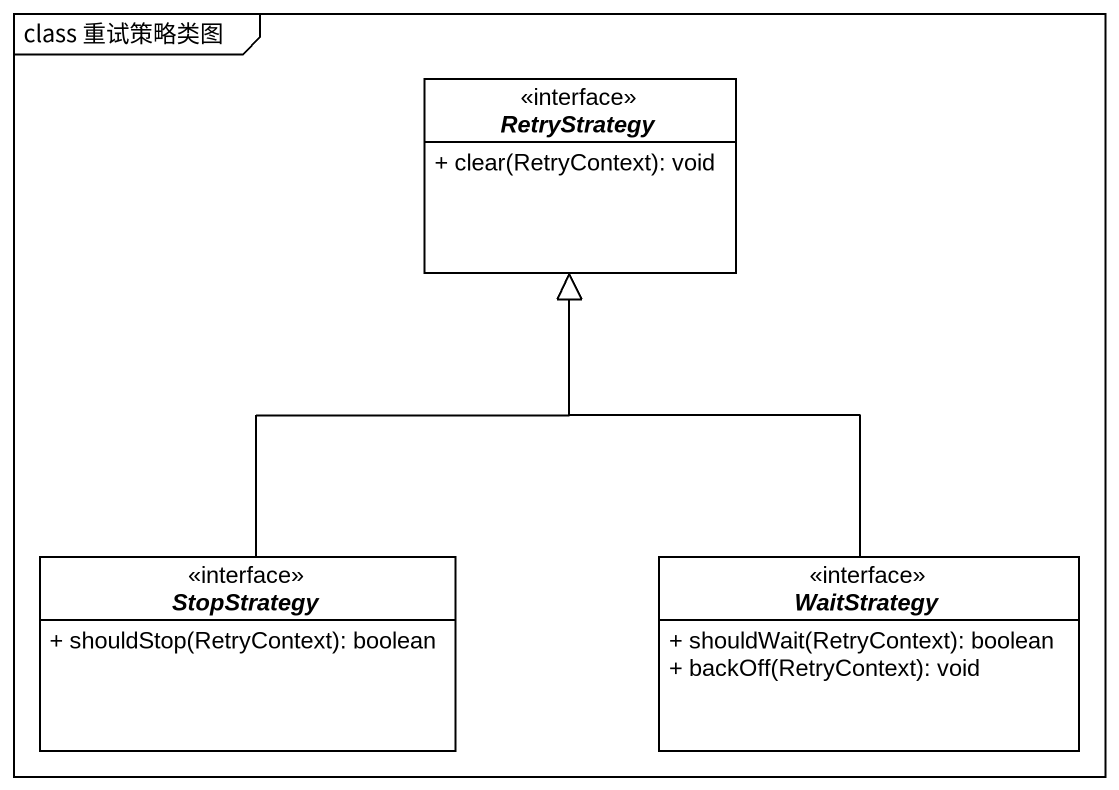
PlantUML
@startuml
mainframe class 重试策略类图
hide circle
hide empty members
skinparam classAttributeIconSize 0
interface RetryStrategy #FFFFFF {
  + clear(RetryContext): void
}
interface StopStrategy #FFFFFF {
  + shouldStop(RetryContext): boolean
}
interface WaitStrategy #FFFFFF {
  + shouldWait(RetryContext): boolean
  + backOff(RetryContext): void
}
StopStrategy -up-|> RetryStrategy
WaitStrategy -up-|> RetryStrategy
@enduml
